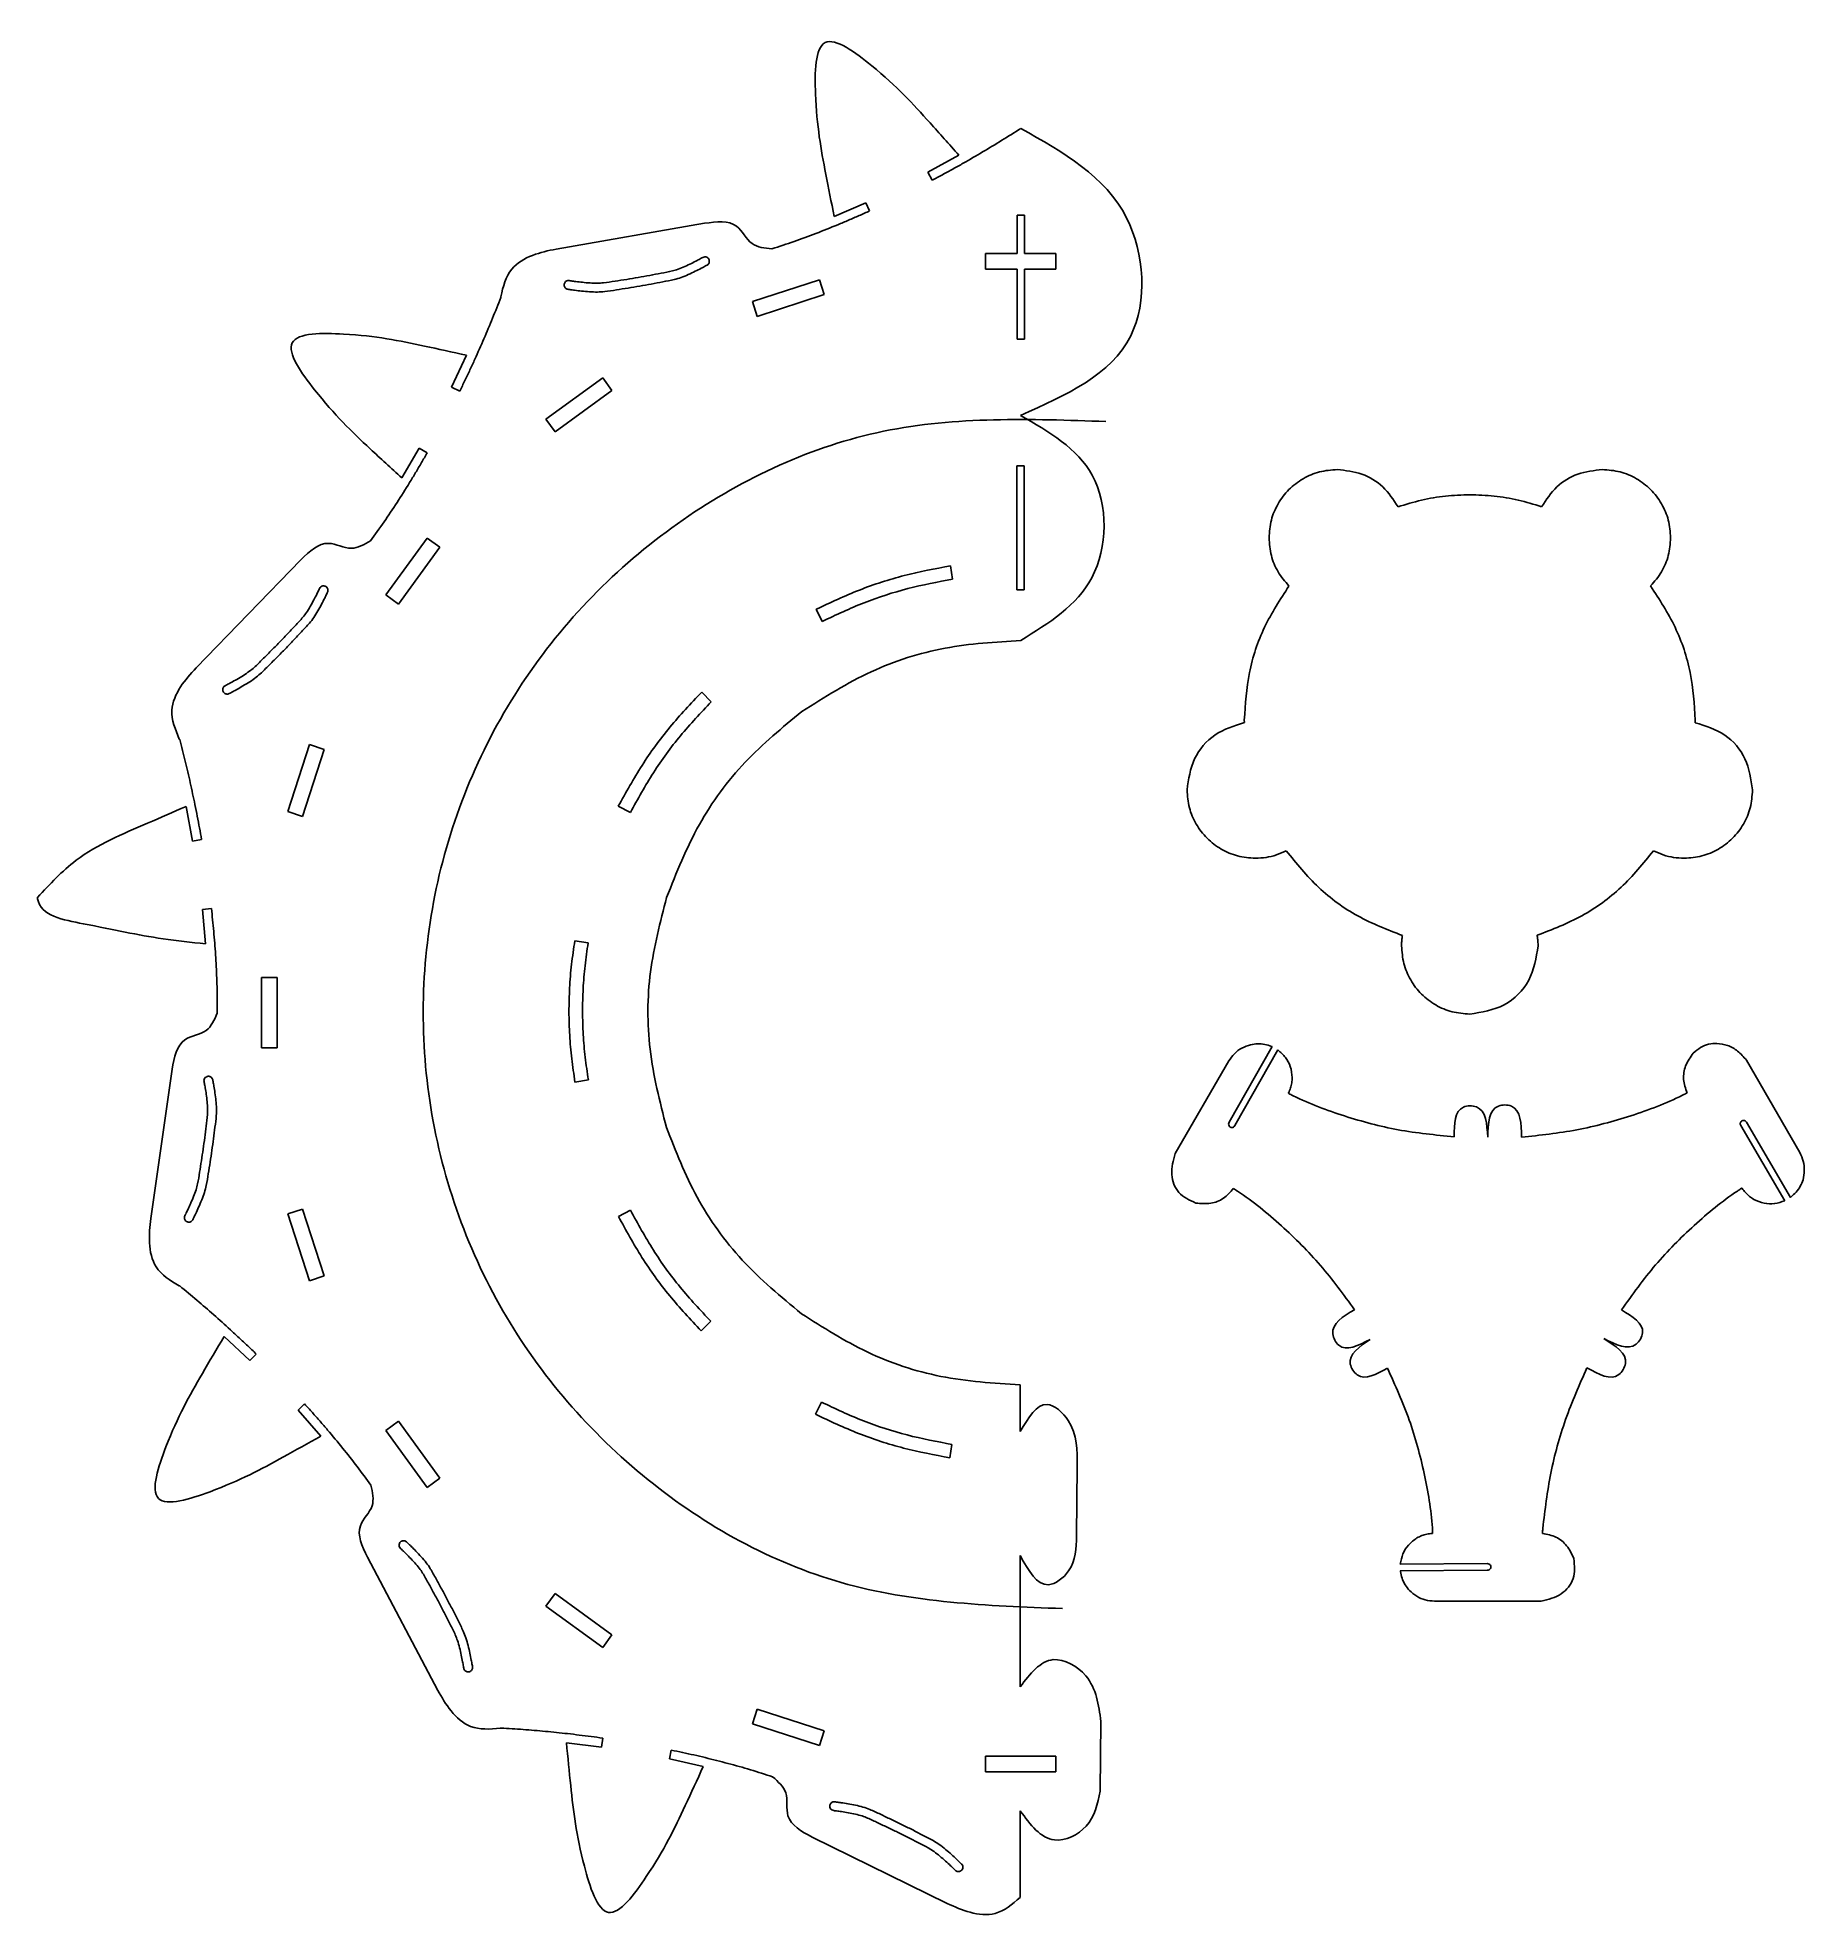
# Model space of a CAD drawing. Extents: x 23 to 736, y 20 to 777.
import ezdxf

# ---------------------------------------------------------------- set-up
doc = ezdxf.new("R2010")
doc.units = 0
doc.layers.get('0').update_dxf_attribs({"linetype": 'CONTINUOUS'})

msp = doc.modelspace()

# ---------------------------------------------------------------- linework, layer by layer
at = {"color": 7}
for p, q in [((382.38371, 723.02608), (394.88037, 729.88773)), ((384.08906, 719.781888), (382.38371, 723.02608)), ((344.5926, 705.22881), (357.36263, 710.744493)), ((357.36263, 710.744493), (358.90563, 707.426757)), ((418.37256, 705.755858), (418.37256, 690.250485)), ((421.37256, 705.755858), (418.37256, 705.755858)), ((418.37256, 705.755858), (418.37256, 705.755858)), ((421.37256, 690.250485), (421.37256, 705.755858)), ((292.34417, 702.453623), (232.4751, 692.039725)), ((405.981442, 690.244628), (405.563962, 690.244628)), ((405.563962, 690.244628), (405.563962, 683.942873)), ((418.37256, 690.250485), (405.981442, 690.250485)), ((405.981442, 690.250485), (405.981442, 690.244628)), ((433.514647, 690.250485), (421.37256, 690.250485)), ((433.514647, 690.244628), (433.514647, 690.250485)), ((433.93359, 690.244628), (433.514647, 690.244628)), ((433.93359, 683.942873), (433.93359, 690.244628)), ((293.89213, 688.18463), (293.89213, 688.18463)), ((405.563962, 683.942873), (405.981442, 683.942873)), ((405.981442, 683.942873), (405.981442, 683.937015)), ((405.981442, 683.937015), (418.37256, 683.937015)), ((418.37256, 683.937015), (418.37256, 655.76367)), ((421.37256, 655.76367), (421.37256, 683.937015)), ((421.37256, 683.937015), (433.514647, 683.937015)), ((433.514647, 683.937015), (433.514647, 683.942873)), ((433.514647, 683.942873), (433.93359, 683.942873)), ((418.37256, 655.76367), (421.37256, 655.76367)), ((190.28668, 636.32925), (196.36295, 649.22554)), ((193.57389, 634.70715), (190.28668, 636.32925)), ((170.17355, 599.7176), (177.26276, 611.68698)), ((177.26276, 611.68698), (180.46116, 609.90947)), ((421.169, 604.57008), (418.32721, 604.57008)), ((418.32721, 604.57008), (418.32721, 554.57788)), ((421.169, 554.57788), (421.169, 604.57008)), ((129.53511, 566.76087), (87.221833, 523.14604)), ((392.38405, 558.90848), (391.53346, 564.30484)), ((139.17476, 556.12766), (139.17476, 556.12766)), ((418.32721, 554.57788), (421.169, 554.57788)), ((337.33268, 546.77259), (339.80954, 541.90213)), ((337.33268, 546.77259), (337.33268, 546.77259)), ((295.02918, 509.50323), (291.16751, 513.37045)), ((486.93734, 473.89748), (486.93738, 473.89748)), ((85.835627, 453.27795), (83.171448, 467.28293)), ((257.53919, 467.33565), (262.40964, 464.84909)), ((257.53919, 467.33565), (257.53919, 467.33565)), ((89.447533, 453.89821), (85.835627, 453.27795)), ((23.291257, 430.57415), (23.291257, 430.57415)), ((89.784716, 425.68705), (93.417434, 426.1283)), ((91.0835, 411.83749), (89.784716, 425.68705)), ((245.36583, 412.23988), (239.96809, 413.09881)), ((237.60226, 384.4686), (237.60226, 384.4686)), ((700.63915, 371.71032), (700.63902, 371.7104)), ((503.72027, 364.6129), (482.17973, 327.30334)), ((503.73487, 364.6059), (503.72027, 364.6129)), ((503.89147, 339.87349), (521.23961, 370.38619)), ((523.55993, 369.07075), (506.21178, 338.55659)), ((521.02135, 370.47119), (521.02735, 370.48139)), ((712.53955, 364.97757), (712.52485, 364.97057)), ((734.08008, 327.668), (712.53955, 364.97757)), ((77.578059, 361.28746), (68.981926, 301.13113)), ((91.626922, 358.35074), (91.626922, 358.35074)), ((240.0458, 356.12006), (245.44077, 356.97066)), ((608.21615, 333.87642), (608.20005, 333.84712)), ((728.01985, 308.2572), (710.26743, 338.53845)), ((712.56865, 339.88903), (730.32108, 309.60925)), ((482.17973, 327.30334), (482.19443, 327.29434)), ((734.06688, 327.659), (734.08008, 327.668)), ((262.44706, 304.39475), (257.57799, 301.91929)), ((730.5013, 309.75573), (730.5073, 309.74543)), ((290.98013, 255.75406), (294.84736, 259.61434)), ((108.92934, 243.79165), (98.540425, 253.55615)), ((111.48667, 246.41698), (108.92934, 243.79165)), ((419.62255, 215.14478), (419.62255, 233.95915)), ((128.34038, 223.79089), (131.01982, 226.28301)), ((137.53179, 213.34925), (128.34038, 223.79089)), ((339.50149, 226.99342), (337.01492, 222.12435)), ((391.25178, 204.55326), (392.1107, 209.9496)), ((442.30971, 173.13262), (442.59278, 201.19531)), ((169.41027, 170.39792), (169.41027, 170.39792)), ((156.31842, 164.51568), (184.72245, 110.79501)), ((419.62255, 121.04514), (419.62255, 165.15257)), ((572.9166, 161.68933), (608.01719, 161.92224)), ((608.03623, 159.25475), (572.93711, 159.02038)), ((572.97371, 158.7904), (572.96201, 158.7904)), ((586.69492, 146.75231), (586.69592, 146.73621)), ((586.69592, 146.73621), (629.77718, 146.73621)), ((629.77718, 146.73621), (629.77718, 146.75231)), ((419.62255, 112.21311), (419.62255, 121.04514)), ((251.27004, 91.51441), (250.74414, 87.88723)), ((451.85459, 70.20096), (452.13766, 98.26364)), ((250.74414, 87.88723), (236.6004, 89.6814)), ((278.20461, 83.11669), (278.90673, 86.70777)), ((291.77804, 80.07231), (278.20461, 83.11669)), ((342.81419, 64.06083), (342.81419, 64.06083)), ((419.62255, 27.26606), (419.62255, 62.2209)), ((335.6801, 51.60722), (390.2361, 24.84193))]:
    msp.add_line(p, q, dxfattribs=at)
at = {"color": 5}
for p, q in [((311.644477, 670.875989), (338.625796, 679.64275)), ((338.625796, 679.64275), (340.573319, 673.648889)), ((313.592001, 664.882127), (311.644477, 670.875989)), ((340.573319, 673.648889), (313.592001, 664.882127)), ((228.307644, 623.432856), (251.259324, 640.108228)), ((251.259324, 640.108228), (254.963734, 635.009545)), ((254.963734, 635.009545), (232.012054, 618.334174)), ((232.012054, 618.334174), (228.307644, 623.432856)), ((163.710326, 552.559263), (180.385698, 575.510943)), ((185.484381, 571.806533), (168.809009, 548.854853)), ((180.385698, 575.510943), (185.484381, 571.806533)), ((168.809009, 548.854853), (163.710326, 552.559263)), ((124.175778, 465.192805), (132.94254, 492.174123)), ((138.936401, 490.226599), (130.169639, 463.245281)), ((132.94254, 492.174123), (138.936401, 490.226599)), ((130.169639, 463.245281), (124.175778, 465.192805)), ((113.5739, 398.25534), (119.876219, 398.25534)), ((113.5739, 369.885503), (113.5739, 398.25534)), ((119.876219, 398.25534), (119.876219, 369.885503)), ((119.876219, 369.885503), (113.5739, 369.885503)), ((124.175725, 302.948043), (130.169587, 304.895567)), ((132.942487, 275.966725), (124.175725, 302.948043)), ((130.169587, 304.895567), (138.936348, 277.914248)), ((138.936348, 277.914248), (132.942487, 275.966725)), ((163.710242, 215.58156), (168.808925, 219.28597)), ((180.385614, 192.62988), (163.710242, 215.58156)), ((168.808925, 219.28597), (185.484297, 196.33429)), ((185.484297, 196.33429), (180.385614, 192.62988)), ((228.307524, 144.707929), (232.011934, 149.806612)), ((251.259204, 128.032557), (228.307524, 144.707929)), ((232.011934, 149.806612), (254.963614, 133.13124)), ((254.963614, 133.13124), (251.259204, 128.032557)), ((311.644382, 97.264746), (313.591905, 103.258607)), ((313.591905, 103.258607), (340.573224, 94.491846)), ((338.6257, 88.497985), (311.644382, 97.264746)), ((340.573224, 94.491846), (338.6257, 88.497985)), ((405.56317, 77.89612), (405.56317, 84.198439)), ((405.56317, 84.198439), (433.933007, 84.198439)), ((433.933007, 84.198439), (433.933007, 77.89612)), ((433.933007, 77.89612), (405.56317, 77.89612))]:
    msp.add_line(p, q, dxfattribs=at)
at = {"color": 7}
for points, knots in [([(394.88037, 729.88773), (390.948501, 734.315906), (379.564911, 747.136412), (366.020254, 761.875524), (336.905009, 783.344256), (336.56735, 747.276691), (340.098284, 727.673836), (343.439667, 710.986661), (344.5926, 705.22881)], [0, 0, 0, 0, 17.406032, 50.394144, 71.375161, 92.35352, 125.117197, 142.37795, 142.37795, 142.37795, 142.37795]), ([(419.8737, 740.710954), (417.328495, 739.098915), (412.236217, 735.873654), (404.498832, 731.183372), (399.271899, 728.167739), (396.65649, 726.658802)], [0, 0, 0, 0, 9.038176, 18.082984, 27.141247, 27.141247, 27.141247, 27.141247]), ([(419.74812, 624.96636), (438.061348, 633.09937), (472.2827, 648.297269), (468.499309, 713.217877), (436.923808, 731.070768), (419.8737, 740.710954)], [0, 0, 0, 0, 54.805049, 102.412467, 158.294716, 158.294716, 158.294716, 158.294716]), ([(396.65649, 726.658802), (395.267116, 725.877881), (392.490259, 724.317102), (388.30535, 722.016361), (385.494024, 720.526466), (384.08906, 719.781888)], [0, 0, 0, 0, 4.781399, 9.55629, 14.32644, 14.32644, 14.32644, 14.32644]), ([(358.90563, 707.426757), (357.496604, 706.795393), (354.666521, 705.527275), (350.376779, 703.669531), (344.58307, 701.231813), (337.275015, 698.316026), (328.433765, 695.041496), (322.468591, 693.105213), (319.48965, 692.138255)], [0, 0, 0, 0, 4.632, 9.303552, 14.023826, 23.488574, 32.906557, 42.301547, 42.301547, 42.301547, 42.301547]), ([(319.48965, 692.138255), (316.557398, 692.407389), (310.329188, 692.979039), (305.534725, 704.162361), (297.194944, 703.082005), (292.34417, 702.453623)], [0, 0, 0, 0, 8.300834, 17.631271, 30.603397, 30.603397, 30.603397, 30.603397]), ([(232.4751, 692.039725), (229.26527, 691.375), (222.791168, 690.034275), (212.889885, 684.331337), (211.098622, 676.863456), (210.12513, 672.80491)], [0, 0, 0, 0, 9.890905, 19.949567, 31.923617, 31.923617, 31.923617, 31.923617]), ([(293.89213, 688.18463), (293.684817, 688.394368), (293.275677, 688.808292), (292.372921, 688.98474), (291.59374, 688.709063), (290.621825, 688.116367), (289.093001, 687.326078), (286.896265, 686.184893), (284.330332, 684.995538), (281.794215, 683.92777), (278.620377, 682.978261), (274.771607, 682.319294), (270.184438, 681.406561), (265.55328, 680.592254), (260.903991, 679.797204), (256.233164, 679.104945), (252.323497, 678.420736), (248.934639, 678.228242), (246.096116, 678.359942), (243.181159, 678.595192), (240.637722, 678.905624), (238.868279, 679.125634), (237.797485, 679.31914), (237.130033, 679.35445), (236.529964, 679.127475), (236.04343, 678.717534), (235.730218, 678.161067), (235.628459, 677.532082), (235.750239, 676.905288), (236.082662, 676.36266), (236.580674, 675.958757), (237.234074, 675.776404), (238.348866, 675.640722), (240.179009, 675.366106), (242.822232, 675.06841), (245.88161, 674.795287), (249.005331, 674.647025), (252.653341, 674.894416), (256.76144, 675.585194), (261.472806, 676.29201), (266.161439, 677.090517), (270.830667, 677.915193), (275.461231, 678.82814), (279.505102, 679.551009), (282.952411, 680.537978), (285.762395, 681.724181), (288.457556, 683.004331), (290.758774, 684.169102), (292.327428, 685.035397), (293.260492, 685.524007), (293.739965, 685.857693), (294.041537, 686.269754), (294.221099, 686.745482), (294.256591, 687.252011), (294.157382, 687.75434), (293.980833, 688.040737), (293.89213, 688.18463)], [0, 0, 0, 0, 0.869304, 1.715603, 2.584906, 3.287564, 5.135757, 7.74093, 10.715915, 13.618306, 15.987366, 20.635797, 25.31692, 30.022296, 34.740978, 39.465964, 44.191149, 46.633535, 49.631281, 52.707631, 55.40501, 57.320534, 58.049255, 58.676964, 59.295475, 59.923184, 60.550893, 61.169404, 61.797113, 62.424822, 63.043333, 63.671042, 64.428429, 66.418266, 69.218142, 72.408134, 75.63345, 78.587191, 83.356276, 88.123103, 92.881031, 97.623835, 102.346677, 107.0418, 109.939866, 113.08177, 116.178406, 118.891841, 120.818464, 121.551355, 122.055029, 122.553841, 123.057515, 123.561188, 124.060001, 124.563675, 124.563675, 124.563675, 124.563675]), ([(210.15563, 672.50658), (209.05067, 669.725142), (206.839925, 664.160191), (203.359592, 655.873052), (200.91961, 650.397402), (199.69872, 647.65756)], [0, 0, 0, 0, 8.978535, 17.963764, 26.962244, 26.962244, 26.962244, 26.962244]), ([(210.12513, 672.80491), (210.128688, 672.771476), (210.135729, 672.705328), (210.145321, 672.605827), (210.152175, 672.539842), (210.15563, 672.50658)], [0, 0, 0, 0, 0.100867, 0.199564, 0.299886, 0.299886, 0.299886, 0.299886]), ([(196.36295, 649.22554), (190.579214, 650.496981), (173.834082, 654.178071), (154.212895, 658.141191), (118.03924, 658.396499), (138.966051, 629.018474), (153.344782, 615.2346), (165.856446, 603.698194), (170.17355, 599.7176)], [0, 0, 0, 0, 17.405994, 50.394007, 71.374905, 92.353442, 125.117331, 142.378183, 142.378183, 142.378183, 142.378183]), ([(199.69872, 647.65756), (199.033725, 646.209137), (197.704647, 643.314278), (195.671481, 638.99311), (194.272857, 636.135335), (193.57389, 634.70715)], [0, 0, 0, 0, 4.781352, 9.556147, 14.326245, 14.326245, 14.326245, 14.326245]), ([(419.8737, 534.18159), (431.196914, 541.20958), (454.74988, 555.828221), (455.36439, 604.477628), (431.255965, 618.346319), (419.74812, 624.96636)], [0, 0, 0, 0, 38.222598, 79.505301, 117.207926, 117.207926, 117.207926, 117.207926]), ([(180.46116, 609.90947), (179.692355, 608.57039), (178.148149, 605.880742), (175.769992, 601.85581), (172.515807, 596.477915), (168.317306, 589.823535), (163.089622, 581.977671), (159.401934, 576.905049), (157.56033, 574.37182)], [0, 0, 0, 0, 4.632218, 9.304174, 14.024664, 23.489249, 32.906931, 42.301753, 42.301753, 42.301753, 42.301753]), ([(547.50724, 603.11294), (545.097984, 602.929492), (540.299411, 602.564115), (533.586382, 599.675622), (527.8094, 595.28093), (523.414708, 589.503948), (520.526215, 582.790919), (520.160838, 577.992346), (519.97739, 575.58309)], [0, 0, 0, 0, 7.206691, 14.353739, 21.560429, 28.76712, 35.914168, 43.120859, 43.120859, 43.120859, 43.120859]), ([(572.02047, 588.10611), (570.160956, 590.935078), (566.471022, 596.548749), (557.550061, 602.010099), (550.872398, 602.743399), (547.50724, 603.11294)], [0, 0, 0, 0, 10.076315, 19.994969, 30.071284, 30.071284, 30.071284, 30.071284]), ([(654.42546, 603.11294), (651.066014, 602.741029), (644.399533, 602.003009), (635.494631, 596.549201), (631.807672, 590.946257), (629.9497, 588.12276)], [0, 0, 0, 0, 10.06046, 19.963968, 30.024428, 30.024428, 30.024428, 30.024428]), ([(681.95531, 575.58309), (681.771862, 577.992346), (681.406485, 582.790919), (678.517992, 589.503948), (674.1233, 595.28093), (668.346318, 599.675622), (661.633289, 602.564115), (656.834716, 602.929492), (654.42546, 603.11294)], [0, 0, 0, 0, 7.206691, 14.353739, 21.560429, 28.76712, 35.914168, 43.120859, 43.120859, 43.120859, 43.120859]), ([(600.96704, 592.95437), (597.691743, 592.835471), (591.145899, 592.597846), (581.421794, 590.969156), (575.155761, 589.06092), (572.02047, 588.10611)], [0, 0, 0, 0, 9.826187, 19.63812, 29.464307, 29.464307, 29.464307, 29.464307]), ([(629.9497, 588.12276), (626.810277, 589.076718), (620.535995, 590.983248), (610.799595, 592.606373), (604.246147, 592.838315), (600.96704, 592.95437)], [0, 0, 0, 0, 9.837283, 19.660265, 29.497548, 29.497548, 29.497548, 29.497548]), ([(519.97739, 575.58309), (520.167317, 573.18396), (520.545604, 568.405479), (523.352481, 561.630461), (526.464413, 557.984524), (528.02682, 556.15401)], [0, 0, 0, 0, 7.192242, 14.32519, 21.517432, 21.517432, 21.517432, 21.517432]), ([(673.91004, 556.16233), (675.471389, 557.992263), (678.581227, 561.637057), (681.386537, 568.408892), (681.765197, 573.185107), (681.95531, 575.58309)], [0, 0, 0, 0, 7.188897, 14.318581, 21.507478, 21.507478, 21.507478, 21.507478]), ([(157.56033, 574.37182), (155.029829, 572.865982), (149.654941, 569.667521), (139.202313, 575.896543), (133.090171, 570.120463), (129.53511, 566.76087)], [0, 0, 0, 0, 8.301097, 17.631869, 30.604255, 30.604255, 30.604255, 30.604255]), ([(391.53346, 564.30484), (385.285383, 563.120636), (372.797728, 560.753839), (354.598746, 554.867038), (343.090645, 549.471963), (337.33268, 546.77259)], [0, 0, 0, 0, 19.066697, 38.107458, 57.174149, 57.174149, 57.174149, 57.174149]), ([(139.17476, 556.12766), (138.883759, 556.175486), (138.309458, 556.269873), (137.475398, 555.881994), (137.007066, 555.200975), (136.56915, 554.150196), (135.796829, 552.612219), (134.690413, 550.397766), (133.313606, 547.927342), (131.889461, 545.572806), (129.879884, 542.939099), (127.153495, 540.143733), (123.97889, 536.709046), (120.710833, 533.328142), (117.416809, 529.952142), (114.044928, 526.646653), (111.284113, 523.795067), (108.655608, 521.64742), (106.281783, 520.085521), (103.785253, 518.562476), (101.545103, 517.318624), (99.984268, 516.456575), (99.004242, 515.983705), (98.443468, 515.619984), (98.091382, 515.083637), (97.938703, 514.465992), (98.012388, 513.831674), (98.299781, 513.26298), (98.766747, 512.827464), (99.354659, 512.583868), (99.994995, 512.549848), (100.630788, 512.786431), (101.612443, 513.331898), (103.254469, 514.185471), (105.567856, 515.49828), (108.203488, 517.075566), (110.817777, 518.7917), (113.623665, 521.136095), (116.541162, 524.109622), (119.937285, 527.45072), (123.261116, 530.852642), (126.55387, 534.264324), (129.763459, 537.724691), (132.61013, 540.686428), (134.818931, 543.511184), (136.395024, 546.122512), (137.822999, 548.742351), (139.000088, 551.03729), (139.759963, 552.660163), (140.227632, 553.603895), (140.4194, 554.155681), (140.421175, 554.666307), (140.286818, 555.156726), (140.0178, 555.58738), (139.642275, 555.93546), (139.331101, 556.063387), (139.17476, 556.12766)], [0, 0, 0, 0, 0.869305, 1.715606, 2.584911, 3.287568, 5.135759, 7.740932, 10.715922, 13.618314, 15.987374, 20.635802, 25.316927, 30.022303, 34.74098, 39.465965, 44.191152, 46.633537, 49.631288, 52.707642, 55.405017, 57.320543, 58.049265, 58.676997, 59.29553, 59.923261, 60.550993, 61.169526, 61.797258, 62.424989, 63.043522, 63.671254, 64.428643, 66.41848, 69.218344, 72.408341, 75.633661, 78.587397, 83.356487, 88.123317, 92.881248, 97.624057, 102.346897, 107.042017, 109.940085, 113.08199, 116.178628, 118.892059, 120.818677, 121.551565, 122.055241, 122.554056, 123.057732, 123.561408, 124.060223, 124.563899, 124.563899, 124.563899, 124.563899]), ([(339.80954, 541.90213), (345.39474, 544.520527), (356.557542, 549.753758), (374.210474, 555.463973), (386.323444, 557.75979), (392.38405, 558.90848)], [0, 0, 0, 0, 18.494624, 36.96409, 55.458709, 55.458709, 55.458709, 55.458709]), ([(528.02682, 556.15401), (524.502352, 550.733432), (517.472905, 539.92225), (511.286531, 521.322615), (510.440199, 508.454884), (510.01586, 502.00318)], [0, 0, 0, 0, 19.348464, 38.589933, 57.938397, 57.938397, 57.938397, 57.938397]), ([(691.91684, 502.00318), (691.49339, 508.45572), (690.648833, 521.32511), (684.463843, 539.927736), (677.434473, 550.740803), (673.91004, 556.16233)], [0, 0, 0, 0, 19.350775, 38.594516, 57.945291, 57.945291, 57.945291, 57.945291]), ([(331.61722, 505.58745), (340.715093, 511.338887), (358.63383, 522.666643), (388.972851, 532.320997), (409.629745, 533.564784), (419.8737, 534.18159)], [0, 0, 0, 0, 32.205516, 63.430445, 94.148648, 94.148648, 94.148648, 94.148648]), ([(87.221833, 523.14604), (85.015753, 520.721705), (80.566253, 515.832001), (75.907878, 505.398944), (78.848222, 498.30475), (80.446227, 494.44923)], [0, 0, 0, 0, 9.890608, 19.948617, 31.922298, 31.922298, 31.922298, 31.922298]), ([(291.16751, 513.37045), (286.799071, 508.742281), (278.068144, 499.492246), (266.776645, 484.034978), (260.619741, 472.904622), (257.53919, 467.33565)], [0, 0, 0, 0, 19.081384, 38.136778, 57.21817, 57.21817, 57.21817, 57.21817]), ([(262.40964, 464.84909), (265.397773, 470.251037), (271.369969, 481.047573), (282.322746, 496.041253), (290.791778, 505.013866), (295.02918, 509.50323)], [0, 0, 0, 0, 18.509064, 36.992916, 55.501979, 55.501979, 55.501979, 55.501979]), ([(277.02237, 430.57694), (281.002187, 440.577678), (288.840698, 460.274785), (307.711146, 485.918653), (323.692141, 499.067066), (331.61722, 505.58745)], [0, 0, 0, 0, 32.205989, 63.431804, 94.150481, 94.150481, 94.150481, 94.150481]), ([(510.04916, 501.05823), (505.879508, 499.763852), (497.642724, 497.20692), (488.75347, 486.760369), (487.547719, 478.22054), (486.93734, 473.89748)], [0, 0, 0, 0, 12.919505, 25.521359, 38.440864, 38.440864, 38.440864, 38.440864]), ([(714.99526, 473.89748), (714.381649, 478.219327), (713.169509, 486.756791), (704.274824, 497.195385), (696.037931, 499.747085), (691.86824, 501.03881)], [0, 0, 0, 0, 12.917357, 25.51721, 38.434567, 38.434567, 38.434567, 38.434567]), ([(80.446227, 494.44923), (80.46857, 494.424437), (80.512786, 494.375372), (80.578433, 494.300931), (80.622453, 494.251922), (80.644641, 494.22722)], [0, 0, 0, 0, 0.100125, 0.198144, 0.297753, 0.297753, 0.297753, 0.297753]), ([(80.644641, 494.22722), (81.385709, 491.327243), (82.868379, 485.525198), (84.924213, 476.774369), (86.168881, 470.909813), (86.791681, 467.97534)], [0, 0, 0, 0, 8.979393, 17.96526, 26.964592, 26.964592, 26.964592, 26.964592]), ([(486.93738, 473.89748), (487.120937, 471.488311), (487.486531, 466.689909), (490.37518, 459.977207), (494.769898, 454.200541), (500.546785, 449.806112), (507.259631, 446.9178), (512.058051, 446.552446), (514.46723, 446.36901)], [0, 0, 0, 0, 7.206461, 14.353284, 21.559745, 28.766206, 35.91303, 43.119491, 43.119491, 43.119491, 43.119491]), ([(687.46541, 446.36901), (689.874589, 446.552446), (694.673009, 446.917799), (701.385856, 449.806111), (707.162742, 454.20054), (711.557461, 459.977206), (714.44611, 466.689909), (714.811704, 471.488311), (714.99526, 473.89748)], [0, 0, 0, 0, 7.206461, 14.353285, 21.559746, 28.766207, 35.913031, 43.119492, 43.119492, 43.119492, 43.119492]), ([(83.171448, 467.28293), (78.023464, 465.004751), (63.007137, 458.359455), (40.576534, 449.233712), (28.222114, 435.897041), (23.291257, 430.57415)], [0, 0, 0, 0, 16.939151, 49.41038, 70.978327, 70.978327, 70.978327, 70.978327]), ([(86.791681, 467.97534), (87.104982, 466.412678), (87.73115, 463.289514), (88.625518, 458.59851), (89.173617, 455.464469), (89.447533, 453.89821)], [0, 0, 0, 0, 4.781278, 9.555947, 14.325982, 14.325982, 14.325982, 14.325982]), ([(514.46723, 446.36901), (515.905891, 446.436742), (518.778848, 446.572001), (523.004959, 447.584692), (525.627199, 448.766232), (526.94031, 449.3579)], [0, 0, 0, 0, 4.314991, 8.616893, 12.931885, 12.931885, 12.931885, 12.931885]), ([(526.94031, 449.3579), (531.080368, 444.254316), (539.336854, 434.076277), (555.44435, 422.34022), (567.662874, 417.599995), (573.78962, 415.2231)], [0, 0, 0, 0, 19.664028, 39.215823, 58.879851, 58.879851, 58.879851, 58.879851]), ([(628.14442, 415.31329), (634.274888, 417.678895), (646.500839, 422.396607), (662.628279, 434.102063), (670.902867, 444.263849), (675.052, 449.35928)], [0, 0, 0, 0, 19.662233, 39.212263, 58.874495, 58.874495, 58.874495, 58.874495]), ([(675.052, 449.35928), (676.358883, 448.769898), (678.968719, 447.592905), (683.173988, 446.579896), (686.033501, 446.439376), (687.46541, 446.36901)], [0, 0, 0, 0, 4.295219, 8.577526, 12.872745, 12.872745, 12.872745, 12.872745]), ([(23.291257, 430.57415), (23.291974, 430.509753), (23.293402, 430.381473), (23.307721, 430.190207), (24.272387, 423.118438), (48.360554, 418.949335), (68.384034, 414.252756), (85.260376, 412.457081), (91.0835, 411.83749)], [0, 0, 0, 0, 0.193148, 0.384756, 0.575237, 21.553344, 54.316633, 71.57719, 71.57719, 71.57719, 71.57719]), ([(93.417434, 426.1283), (93.582518, 424.593148), (93.914095, 421.509742), (94.355634, 416.855948), (94.883883, 410.592599), (95.398199, 402.741309), (95.779399, 393.321046), (95.777364, 387.049621), (95.776348, 383.91772)], [0, 0, 0, 0, 4.631972, 9.303474, 14.023718, 23.488316, 32.906036, 42.300886, 42.300886, 42.300886, 42.300886]), ([(276.94467, 337.80246), (274.286102, 348.232472), (269.049887, 368.775033), (269.24306, 400.613014), (274.443457, 420.643623), (277.02237, 430.57694)], [0, 0, 0, 0, 32.205917, 63.431569, 94.150136, 94.150136, 94.150136, 94.150136]), ([(239.96809, 413.09881), (239.504572, 409.936842), (238.577697, 403.613997), (237.78763, 394.052989), (237.664057, 387.663764), (237.60226, 384.4686)], [0, 0, 0, 0, 9.585867, 19.168427, 28.754294, 28.754294, 28.754294, 28.754294]), ([(243.07075, 384.4686), (243.130733, 387.567907), (243.250678, 393.765451), (244.017085, 403.039622), (244.916196, 409.172774), (245.36583, 412.23988)], [0, 0, 0, 0, 9.298288, 18.593368, 27.891657, 27.891657, 27.891657, 27.891657]), ([(573.78962, 415.2231), (573.722258, 414.762378), (573.587555, 413.841082), (573.46987, 412.448329), (573.448071, 411.517493), (573.43717, 411.052)], [0, 0, 0, 0, 1.396669, 2.792889, 4.189558, 4.189558, 4.189558, 4.189558]), ([(573.43717, 411.052), (573.620727, 408.642831), (573.986323, 403.84443), (576.874972, 397.13173), (581.269691, 391.355066), (587.046577, 386.960639), (593.759423, 384.072329), (598.557842, 383.706976), (600.96702, 383.52354)], [0, 0, 0, 0, 7.20646, 14.353282, 21.559741, 28.766201, 35.913023, 43.119483, 43.119483, 43.119483, 43.119483]), ([(600.96702, 383.52354), (605.790683, 384.280773), (615.294946, 385.77278), (626.24624, 396.724074), (627.738247, 406.228337), (628.49548, 411.052)], [0, 0, 0, 0, 14.393446, 28.360001, 42.753446, 42.753446, 42.753446, 42.753446]), ([(628.49548, 411.052), (628.485965, 411.527533), (628.466939, 412.478438), (628.349709, 413.901413), (628.212857, 414.842612), (628.14442, 415.31329)], [0, 0, 0, 0, 1.426678, 2.852878, 4.279557, 4.279557, 4.279557, 4.279557]), ([(95.776348, 383.91772), (94.614334, 381.212082), (92.146209, 375.465289), (80.028872, 374.360448), (78.479341, 366.095028), (77.578059, 361.28746)], [0, 0, 0, 0, 8.300974, 17.631321, 30.603621, 30.603621, 30.603621, 30.603621]), ([(237.60226, 384.4686), (237.676565, 381.304277), (237.825151, 374.976704), (238.641146, 365.510092), (239.577529, 359.250424), (240.0458, 356.12006)], [0, 0, 0, 0, 9.494208, 18.985199, 28.479406, 28.479406, 28.479406, 28.479406]), ([(245.44077, 356.97066), (244.986573, 360.007098), (244.078333, 366.078947), (243.286902, 375.261514), (243.142809, 381.399225), (243.07075, 384.4686)], [0, 0, 0, 0, 9.209325, 18.415534, 27.624861, 27.624861, 27.624861, 27.624861]), ([(512.54737, 371.18451), (511.353445, 370.776407), (508.975859, 369.963711), (505.895315, 367.678516), (504.455145, 365.630285), (503.73487, 364.6059)], [0, 0, 0, 0, 3.771815, 7.511202, 11.25256, 11.25256, 11.25256, 11.25256]), ([(521.02735, 370.48139), (520.113077, 370.793825), (518.292856, 371.415851), (515.385454, 371.665967), (513.49426, 371.345142), (512.54737, 371.18451)], [0, 0, 0, 0, 2.892307, 5.758279, 8.632097, 8.632097, 8.632097, 8.632097]), ([(700.63902, 371.7104), (699.511819, 371.649778), (697.222408, 371.52665), (693.878964, 370.164816), (692.035552, 368.60927), (691.08087, 367.80367)], [0, 0, 0, 0, 3.370993, 6.846685, 10.580306, 10.580306, 10.580306, 10.580306]), ([(712.52485, 364.97057), (711.413067, 366.250657), (709.2839, 368.702142), (705.098934, 371.127747), (702.096957, 371.51989), (700.63915, 371.71032)], [0, 0, 0, 0, 5.069451, 9.708462, 14.088016, 14.088016, 14.088016, 14.088016]), ([(521.23961, 370.38619), (521.215625, 370.39624), (521.167578, 370.416374), (521.09383, 370.442127), (521.045484, 370.461513), (521.02135, 370.47119)], [0, 0, 0, 0, 0.077998, 0.15625, 0.234249, 0.234249, 0.234249, 0.234249]), ([(529.36217, 357.93062), (529.193106, 359.424099), (528.86541, 362.318906), (526.79527, 366.265531), (524.644786, 368.13012), (523.55993, 369.07075)], [0, 0, 0, 0, 4.483592, 8.690536, 12.973392, 12.973392, 12.973392, 12.973392]), ([(691.08087, 367.80367), (689.91861, 366.158503), (687.688544, 363.001868), (686.748474, 357.091044), (687.983284, 353.552026), (688.60677, 351.76509)], [0, 0, 0, 0, 5.992584, 11.498168, 17.113276, 17.113276, 17.113276, 17.113276]), ([(91.626922, 358.35074), (91.363386, 358.218386), (90.843289, 357.957179), (90.396512, 357.153131), (90.417919, 356.326896), (90.681267, 355.219396), (90.960445, 353.521185), (91.366945, 351.079318), (91.705173, 348.271439), (91.936973, 345.529489), (91.859258, 342.217575), (91.296628, 338.353546), (90.747177, 333.708839), (90.090517, 329.052712), (89.40995, 324.385292), (88.624952, 319.729154), (88.067535, 315.799405), (87.203381, 312.516928), (86.200977, 309.858025), (85.076477, 307.158428), (83.995244, 304.835415), (83.239261, 303.220546), (82.724276, 302.262008), (82.484616, 301.638122), (82.515124, 300.997379), (82.754678, 300.408078), (83.187085, 299.938321), (83.753765, 299.647214), (84.387424, 299.569326), (85.006152, 299.717719), (85.544147, 300.066427), (85.9196, 300.63136), (86.393049, 301.649682), (87.219813, 303.305363), (88.319706, 305.727243), (89.52488, 308.552475), (90.631167, 311.477495), (91.523168, 315.023409), (92.135685, 319.143903), (92.919353, 323.843099), (93.608789, 328.549011), (94.267353, 333.244553), (94.830012, 337.930599), (95.392155, 341.999927), (95.518758, 345.583504), (95.258947, 348.622515), (94.874309, 351.581354), (94.477658, 354.129872), (94.138507, 355.889445), (93.962144, 356.927828), (93.792959, 357.486951), (93.494257, 357.901102), (93.097299, 358.218887), (92.626526, 358.409169), (92.118123, 358.470045), (91.791184, 358.390637), (91.626922, 358.35074)], [0, 0, 0, 0, 0.869304, 1.715604, 2.584908, 3.287567, 5.135761, 7.740936, 10.715918, 13.618311, 15.987376, 20.635799, 25.316924, 30.022305, 34.740982, 39.465966, 44.191156, 46.633537, 49.631286, 52.707648, 55.405017, 57.320542, 58.049265, 58.676892, 59.295326, 59.922953, 60.550581, 61.169014, 61.796642, 62.424269, 63.042702, 63.67033, 64.427718, 66.417555, 69.217429, 72.407422, 75.632738, 78.586475, 83.355563, 88.122392, 92.880321, 97.623133, 102.345977, 107.041098, 109.939163, 113.081071, 116.177707, 118.891137, 120.817753, 121.55064, 122.054317, 122.553133, 123.056809, 123.560486, 124.059302, 124.562978, 124.562978, 124.562978, 124.562978]), ([(527.77866, 351.56587), (527.786531, 351.581665), (527.80223, 351.613167), (527.822986, 351.661812), (528.154014, 352.344122), (528.725891, 353.692034), (529.248342, 355.793397), (529.324426, 357.221947), (529.36217, 357.93062)], [0, 0, 0, 0, 0.052932, 0.10557, 0.158599, 2.32782, 4.486821, 6.612218, 6.612218, 6.612218, 6.612218]), ([(594.66928, 334.03315), (587.098901, 334.767512), (572.106445, 336.221849), (550.374592, 342.107755), (536.170279, 347.334128), (529.083746, 350.88705), (528.43563, 351.234963), (527.976583, 351.466179), (527.77866, 351.56587)], [0, 0, 0, 0, 22.777231, 45.10826, 67.346753, 68.011377, 68.888481, 69.553296, 69.553296, 69.553296, 69.553296]), ([(688.60677, 351.76509), (688.424645, 351.67164), (687.997559, 351.4525), (687.396004, 351.125372), (680.294116, 347.49654), (665.985319, 342.196974), (644.235358, 336.261005), (629.303542, 334.671379), (621.83627, 333.87642)], [0, 0, 0, 0, 0.614087, 1.440039, 2.054063, 24.538418, 47.022096, 69.513993, 69.513993, 69.513993, 69.513993]), ([(608.20005, 333.84712), (607.865129, 339.227706), (607.396061, 346.763398), (594.762032, 346.567408), (594.70763, 339.215711), (594.66928, 334.03315)], [0, 0, 0, 0, 13.073607, 18.310024, 30.821017, 30.821017, 30.821017, 30.821017]), ([(621.83627, 333.87642), (621.721054, 339.34555), (621.560637, 346.960336), (608.66909, 347.0825), (608.405754, 339.404575), (608.21615, 333.87642)], [0, 0, 0, 0, 13.176208, 18.345514, 31.638444, 31.638444, 31.638444, 31.638444]), ([(331.41325, 262.70176), (323.131833, 269.577061), (306.821128, 283.118343), (288.263366, 308.98888), (280.696929, 328.250475), (276.94467, 337.80246)], [0, 0, 0, 0, 32.205718, 63.430932, 94.149234, 94.149234, 94.149234, 94.149234]), ([(504.33092, 337.94869), (504.156147, 338.109424), (503.806765, 338.430743), (503.614461, 339.18109), (503.797294, 339.638093), (503.89147, 339.87349)], [0, 0, 0, 0, 0.703118, 1.405579, 2.151759, 2.151759, 2.151759, 2.151759]), ([(506.21178, 338.55659), (506.050448, 338.335161), (505.750024, 337.922827), (504.988459, 337.72434), (504.549314, 337.874175), (504.33092, 337.94869)], [0, 0, 0, 0, 0.801303, 1.492148, 2.17562, 2.17562, 2.17562, 2.17562]), ([(710.26743, 338.53845), (710.156373, 338.788958), (709.949526, 339.255536), (710.15874, 340.014515), (710.508187, 340.320092), (710.68195, 340.47204)], [0, 0, 0, 0, 0.80145, 1.492724, 2.17644, 2.17644, 2.17644, 2.17644]), ([(710.68195, 340.47204), (710.90856, 340.54295), (711.361647, 340.684729), (712.107524, 340.47532), (712.411879, 340.088354), (712.56865, 339.88903)], [0, 0, 0, 0, 0.703069, 1.405723, 2.152121, 2.152121, 2.152121, 2.152121]), ([(482.19443, 327.29434), (481.36651, 324.482504), (479.800941, 319.165416), (483.016553, 310.755542), (487.941458, 308.47415), (490.46201, 307.30654)], [0, 0, 0, 0, 8.644286, 16.346053, 24.420038, 24.420038, 24.420038, 24.420038]), ([(735.3574, 316.73859), (735.600963, 317.976544), (736.085982, 320.441739), (735.647503, 324.251935), (734.593854, 326.523096), (734.06688, 327.659)], [0, 0, 0, 0, 3.771644, 7.510645, 11.251775, 11.251775, 11.251775, 11.251775]), ([(490.46201, 307.30654), (492.467945, 307.122603), (496.316861, 306.769671), (501.905996, 308.911079), (504.353608, 311.750052), (505.58945, 313.1835)], [0, 0, 0, 0, 5.992725, 11.498622, 17.113897, 17.113897, 17.113897, 17.113897]), ([(505.58945, 313.1835), (505.761376, 313.072494), (506.164514, 312.812201), (506.748296, 312.454723), (513.440907, 308.117585), (525.185794, 298.377371), (541.200841, 282.508757), (550.043353, 270.372424), (554.46543, 264.30313)], [0, 0, 0, 0, 0.613929, 1.439566, 2.053428, 24.53763, 47.021024, 69.512773, 69.512773, 69.512773, 69.512773]), ([(662.12241, 264.1947), (666.543624, 270.383632), (675.29945, 282.640267), (691.2629, 298.517611), (702.89151, 308.205152), (709.511214, 312.56595), (710.136167, 312.953052), (710.565635, 313.234817), (710.75083, 313.35632)], [0, 0, 0, 0, 22.777258, 45.108354, 67.346911, 68.011166, 68.887596, 69.552062, 69.552062, 69.552062, 69.552062]), ([(710.75083, 313.35632), (710.760584, 313.341572), (710.780049, 313.312143), (710.811863, 313.269774), (711.237688, 312.642328), (712.11819, 311.472905), (713.676896, 309.970434), (714.875767, 309.190513), (715.47055, 308.80358)], [0, 0, 0, 0, 0.053034, 0.105828, 0.158888, 2.327716, 4.486054, 6.611143, 6.611143, 6.611143, 6.611143]), ([(730.5073, 309.74543), (731.235101, 310.381076), (732.684152, 311.646648), (734.354986, 314.039657), (735.022971, 315.838162), (735.3574, 316.73859)], [0, 0, 0, 0, 2.892676, 5.759315, 8.633452, 8.633452, 8.633452, 8.633452]), ([(294.84736, 259.61434), (290.632767, 264.120993), (282.209317, 273.128165), (271.330233, 288.164138), (265.409461, 298.982091), (262.44706, 304.39475)], [0, 0, 0, 0, 18.500026, 36.974873, 55.474895, 55.474895, 55.474895, 55.474895]), ([(715.47055, 308.80358), (716.848515, 308.203188), (719.519437, 307.039442), (723.972544, 306.858119), (726.662753, 307.788076), (728.01985, 308.2572)], [0, 0, 0, 0, 4.483828, 8.691048, 12.973968, 12.973968, 12.973968, 12.973968]), ([(730.32108, 309.60925), (730.341574, 309.624966), (730.382521, 309.656367), (730.440546, 309.707689), (730.481031, 309.739702), (730.5013, 309.75573)], [0, 0, 0, 0, 0.077454, 0.154758, 0.232269, 0.232269, 0.232269, 0.232269]), ([(68.981926, 301.13113), (68.622203, 297.873026), (67.89666, 291.301594), (70.260659, 280.122717), (76.809442, 276.111503), (80.368508, 273.93153)], [0, 0, 0, 0, 9.890804, 19.949257, 31.923194, 31.923194, 31.923194, 31.923194]), ([(257.57799, 301.91929), (260.631992, 296.33925), (266.735841, 285.186763), (277.951317, 269.685812), (286.635221, 260.400085), (290.98013, 255.75406)], [0, 0, 0, 0, 19.072106, 38.118254, 57.19036, 57.19036, 57.19036, 57.19036]), ([(80.368508, 273.93153), (80.401197, 273.924645), (80.465884, 273.91102), (80.562904, 273.889699), (80.627398, 273.876023), (80.659905, 273.86913)], [0, 0, 0, 0, 0.10022, 0.198316, 0.298004, 0.298004, 0.298004, 0.298004]), ([(80.659905, 273.86913), (82.963967, 271.958586), (87.573769, 268.136109), (94.3804, 262.26481), (98.834406, 258.251874), (101.06307, 256.24391)], [0, 0, 0, 0, 8.979308, 17.965153, 26.96441, 26.96441, 26.96441, 26.96441]), ([(419.62255, 233.95915), (408.881514, 234.653729), (387.726413, 236.021744), (357.506537, 246.043885), (340.063425, 257.179514), (331.41325, 262.70176)], [0, 0, 0, 0, 32.205799, 63.431212, 94.149653, 94.149653, 94.149653, 94.149653]), ([(554.46543, 264.30313), (549.85452, 261.520267), (543.43983, 257.648754), (549.289389, 246.376104), (556.000313, 249.851439), (560.80528, 252.33975)], [0, 0, 0, 0, 13.105272, 18.232032, 31.156722, 31.156722, 31.156722, 31.156722]), ([(655.00476, 252.63415), (659.86391, 250.189511), (666.655016, 246.772904), (672.993472, 257.797819), (666.615975, 261.550542), (662.12241, 264.1947)], [0, 0, 0, 0, 13.221961, 18.478898, 31.017771, 31.017771, 31.017771, 31.017771]), ([(98.540425, 253.55615), (95.544092, 248.448473), (86.869069, 233.66066), (77.037142, 216.224594), (65.616904, 181.901081), (100.022614, 192.724427), (117.574646, 202.139655), (132.412163, 210.473641), (137.53179, 213.34925)], [0, 0, 0, 0, 17.405556, 50.392791, 71.373379, 92.35128, 125.113897, 142.374062, 142.374062, 142.374062, 142.374062]), ([(101.06307, 256.24391), (102.235085, 255.163881), (104.577494, 253.005314), (108.058754, 249.736316), (110.344402, 247.523067), (111.48667, 246.41698)], [0, 0, 0, 0, 4.78129, 9.555972, 14.326012, 14.326012, 14.326012, 14.326012]), ([(560.80528, 252.33975), (556.42016, 249.370208), (550.251825, 245.193098), (556.948557, 234.662157), (563.25599, 238.254741), (567.70615, 240.78946)], [0, 0, 0, 0, 12.785021, 17.984065, 30.441351, 30.441351, 30.441351, 30.441351]), ([(648.19467, 240.83776), (652.988732, 238.2031), (659.663772, 234.534715), (666.214924, 245.638649), (659.697359, 249.705818), (655.00476, 252.63415)], [0, 0, 0, 0, 13.176134, 18.345866, 31.63897, 31.63897, 31.63897, 31.63897]), ([(567.70615, 240.78946), (570.855351, 233.866165), (577.092047, 220.155231), (582.860003, 198.391987), (585.436736, 183.477716), (585.902403, 175.564303), (585.925012, 174.829289), (585.954273, 174.316305), (585.96689, 174.09511)], [0, 0, 0, 0, 22.777113, 45.107929, 67.346323, 68.01076, 68.887525, 69.552167, 69.552167, 69.552167, 69.552167]), ([(630.38803, 176.12097), (631.290945, 183.567597), (633.096747, 198.460621), (639.117378, 220.243104), (645.168535, 233.972032), (648.19467, 240.83776)], [0, 0, 0, 0, 22.484291, 44.967887, 67.459758, 67.459758, 67.459758, 67.459758]), ([(131.01982, 226.28301), (132.05577, 225.138045), (134.136543, 222.838308), (137.229475, 219.332782), (141.338503, 214.576099), (146.369383, 208.526605), (152.214758, 201.129653), (155.899278, 196.054865), (157.73931, 193.52054)], [0, 0, 0, 0, 4.632159, 9.303995, 14.024419, 23.488872, 32.906337, 42.301053, 42.301053, 42.301053, 42.301053]), ([(337.01492, 222.12435), (342.776104, 219.419557), (354.290625, 214.013654), (372.50194, 208.113745), (384.998994, 205.740628), (391.25178, 204.55326)], [0, 0, 0, 0, 19.082311, 38.13863, 57.220949, 57.220949, 57.220949, 57.220949]), ([(392.1107, 209.9496), (386.045562, 211.101346), (373.92355, 213.40327), (356.25876, 219.126137), (345.089784, 224.369801), (339.50149, 226.99342)], [0, 0, 0, 0, 18.509657, 36.994099, 55.503754, 55.503754, 55.503754, 55.503754]), ([(442.59278, 201.19531), (442.669027, 207.535408), (442.788919, 217.504638), (428.524119, 230.299898), (422.925013, 220.767297), (419.62255, 215.14478)], [0, 0, 0, 0, 18.735581, 29.460006, 44.881225, 44.881225, 44.881225, 44.881225]), ([(157.73931, 193.52054), (158.389564, 190.648628), (159.770706, 184.54868), (150.617039, 176.532456), (154.221744, 168.934834), (156.31842, 164.51568)], [0, 0, 0, 0, 8.300949, 17.631237, 30.603519, 30.603519, 30.603519, 30.603519]), ([(630.30013, 174.06872), (630.310341, 174.273177), (630.334287, 174.752629), (630.351878, 175.437201), (630.377223, 175.916564), (630.38803, 176.12097)], [0, 0, 0, 0, 0.614121, 1.440115, 2.054169, 2.054169, 2.054169, 2.054169]), ([(169.41027, 170.39792), (169.27486, 170.135941), (169.007622, 169.618916), (169.118776, 168.705817), (169.621738, 168.049957), (170.485769, 167.308769), (171.709814, 166.098986), (173.473976, 164.362414), (175.398038, 162.289599), (177.197246, 160.207567), (179.081051, 157.482482), (180.897104, 154.025718), (183.182678, 149.945111), (185.388228, 145.792248), (187.581079, 141.616198), (189.682818, 137.387892), (191.541711, 133.881015), (192.771987, 130.717498), (193.523883, 127.977203), (194.20093, 125.132221), (194.69165, 122.617337), (195.029186, 120.866509), (195.176056, 119.788325), (195.348704, 119.142612), (195.750001, 118.642032), (196.290231, 118.305973), (196.916264, 118.180042), (197.545924, 118.277632), (198.104417, 118.587153), (198.517765, 119.071004), (198.747999, 119.669473), (198.719486, 120.347252), (198.504051, 121.449415), (198.199674, 123.274843), (197.666008, 125.880691), (196.980363, 128.874733), (196.156088, 131.891389), (194.79349, 135.284399), (192.867064, 138.977978), (190.738945, 143.240331), (188.530657, 147.45274), (186.303463, 151.638599), (184.00428, 155.760413), (182.067178, 159.38299), (180.063227, 162.356579), (178.066746, 164.662476), (176.016395, 166.830133), (174.197524, 168.65879), (172.88889, 169.882968), (172.135861, 170.619371), (171.670343, 170.972263), (171.185258, 171.131743), (170.677325, 171.155509), (170.18462, 171.032738), (169.737533, 170.783157), (169.51971, 170.526747), (169.41027, 170.39792)], [0, 0, 0, 0, 0.869305, 1.715606, 2.584911, 3.287569, 5.135762, 7.740938, 10.715918, 13.618309, 15.987369, 20.635798, 25.316923, 30.022298, 34.74098, 39.465967, 44.191161, 46.633543, 49.631289, 52.707647, 55.405018, 57.320544, 58.049267, 58.676989, 59.295513, 59.923235, 60.550958, 61.169482, 61.797204, 62.424926, 63.04345, 63.671173, 64.428561, 66.418398, 69.218262, 72.408264, 75.633583, 78.587326, 83.356411, 88.123236, 92.881164, 97.623977, 102.346818, 107.041934, 109.940005, 113.081912, 116.178544, 118.89198, 120.818598, 121.551486, 122.05516, 122.553973, 123.057647, 123.561321, 124.060134, 124.563808, 124.563808, 124.563808, 124.563808]), ([(419.62255, 165.15257), (422.966501, 159.119232), (428.328045, 149.445645), (442.047694, 159.775831), (442.21193, 168.148082), (442.30971, 173.13262)], [0, 0, 0, 0, 16.358838, 26.229037, 40.751633, 40.751633, 40.751633, 40.751633]), ([(579.66367, 172.28454), (578.454774, 171.391361), (576.111546, 169.660094), (573.728463, 165.893964), (573.188826, 163.099189), (572.9166, 161.68933)], [0, 0, 0, 0, 4.48374, 8.690927, 12.973893, 12.973893, 12.973893, 12.973893]), ([(585.96689, 174.09511), (585.949241, 174.094051), (585.914045, 174.091938), (585.86147, 174.085719), (585.105102, 174.031448), (583.65204, 173.852555), (581.571229, 173.254506), (580.296207, 172.606176), (579.66367, 172.28454)], [0, 0, 0, 0, 0.053032, 0.105757, 0.158763, 2.327775, 4.486396, 6.611596, 6.611596, 6.611596, 6.611596]), ([(642.95345, 163.9071), (642.109784, 165.736219), (640.490998, 169.245847), (635.841797, 173.015123), (632.159441, 173.715223), (630.30013, 174.06872)], [0, 0, 0, 0, 5.992582, 11.498283, 17.113513, 17.113513, 17.113513, 17.113513]), ([(608.01719, 161.92224), (608.289564, 161.893304), (608.796675, 161.83943), (609.349203, 161.279393), (609.438883, 160.824353), (609.48349, 160.59802)], [0, 0, 0, 0, 0.801112, 1.491522, 2.174772, 2.174772, 2.174772, 2.174772]), ([(609.48349, 160.59802), (609.431667, 160.366274), (609.328066, 159.902987), (608.774427, 159.361137), (608.287188, 159.290917), (608.03623, 159.25475)], [0, 0, 0, 0, 0.703196, 1.405771, 2.151986, 2.151986, 2.151986, 2.151986]), ([(629.77718, 146.75231), (632.626285, 147.441315), (638.013945, 148.744225), (643.689187, 155.734383), (643.202521, 161.140363), (642.95345, 163.9071)], [0, 0, 0, 0, 8.644396, 16.346564, 24.420795, 24.420795, 24.420795, 24.420795]), ([(572.93711, 159.02038), (572.940471, 158.994711), (572.94719, 158.943387), (572.962512, 158.867239), (572.969976, 158.81602), (572.97371, 158.7904)], [0, 0, 0, 0, 0.077641, 0.155241, 0.232901, 0.232901, 0.232901, 0.232901]), ([(572.96201, 158.7904), (573.148496, 157.842346), (573.51977, 155.954873), (574.756068, 153.311461), (575.979402, 151.833888), (576.59189, 151.09411)], [0, 0, 0, 0, 2.892447, 5.758551, 8.632358, 8.632358, 8.632358, 8.632358]), ([(576.59189, 151.09411), (577.542237, 150.264242), (579.434725, 148.611672), (582.953944, 147.086823), (585.447687, 146.863836), (586.69492, 146.75231)], [0, 0, 0, 0, 3.771607, 7.510644, 11.251854, 11.251854, 11.251854, 11.251854]), ([(452.13766, 98.26364), (451.288875, 104.886744), (449.798327, 116.517558), (431.11935, 127.149858), (423.65838, 117.456497), (419.62255, 112.21311)], [0, 0, 0, 0, 19.364819, 34.006501, 51.258737, 51.258737, 51.258737, 51.258737]), ([(184.72245, 110.79501), (186.346545, 107.947697), (189.622286, 102.20477), (198.105867, 94.550486), (205.761789, 95.154596), (209.92253, 95.48291)], [0, 0, 0, 0, 9.8909, 19.949591, 31.923685, 31.923685, 31.923685, 31.923685]), ([(209.92253, 95.48291), (209.953294, 95.496662), (210.014178, 95.523878), (210.105903, 95.564254), (210.166651, 95.591359), (210.19727, 95.60502)], [0, 0, 0, 0, 0.101093, 0.200069, 0.300654, 0.300654, 0.300654, 0.300654]), ([(210.19727, 95.60502), (213.183996, 95.413596), (219.159655, 95.030607), (228.116524, 94.280844), (234.078089, 93.652237), (237.06108, 93.3377)], [0, 0, 0, 0, 8.978452, 17.963541, 26.961952, 26.961952, 26.961952, 26.961952]), ([(237.06108, 93.3377), (238.644081, 93.152833), (241.807893, 92.783353), (246.54575, 92.184926), (249.695786, 91.737843), (251.27004, 91.51441)], [0, 0, 0, 0, 4.781277, 9.555941, 14.325975, 14.325975, 14.325975, 14.325975]), ([(236.6004, 89.6814), (237.178494, 83.787891), (238.852197, 66.724939), (241.146473, 46.839535), (252.082047, 12.357824), (273.555264, 41.338197), (282.22107, 59.272471), (289.326379, 74.736503), (291.77804, 80.07231)], [0, 0, 0, 0, 17.405865, 50.39365, 71.37446, 92.352728, 125.116136, 142.376735, 142.376735, 142.376735, 142.376735]), ([(278.90673, 86.70777), (280.417836, 86.390357), (283.45301, 85.75281), (288.015747, 84.734455), (294.135951, 83.301241), (301.761945, 81.364472), (310.83898, 78.816613), (316.802774, 76.876855), (319.78106, 75.90815)], [0, 0, 0, 0, 4.632212, 9.304157, 14.024636, 23.489133, 32.906653, 42.301393, 42.301393, 42.301393, 42.301393]), ([(319.78106, 75.90815), (321.995187, 73.966906), (326.698025, 69.843676), (324.004285, 57.977941), (331.386347, 53.950037), (335.6801, 51.60722)], [0, 0, 0, 0, 8.300995, 17.631429, 30.603764, 30.603764, 30.603764, 30.603764]), ([(419.62255, 62.2209), (423.725759, 56.641359), (430.971018, 46.789257), (448.773559, 55.198579), (450.796611, 65.049373), (451.85459, 70.20096)], [0, 0, 0, 0, 18.167638, 32.07959, 47.330808, 47.330808, 47.330808, 47.330808]), ([(342.81419, 64.06083), (342.858629, 63.769293), (342.94633, 63.193934), (343.572962, 62.520558), (344.365371, 62.285592), (345.500048, 62.193819), (347.201414, 61.934559), (349.649384, 61.566593), (352.424353, 61.020579), (355.103733, 60.393731), (358.229532, 59.296371), (361.73058, 57.567232), (365.978164, 55.609383), (370.20351, 53.54609), (374.43215, 51.456443), (378.61784, 49.271048), (382.182997, 47.526541), (385.037786, 45.690355), (387.256777, 43.915369), (389.476786, 42.011726), (391.351988, 40.265573), (392.654159, 39.047494), (393.406753, 38.261565), (393.925936, 37.840571), (394.544859, 37.671419), (395.179488, 37.717054), (395.760025, 37.983151), (396.212098, 38.432237), (396.482002, 39.010963), (396.531981, 39.645409), (396.366425, 40.264943), (395.944886, 40.796487), (395.122786, 41.561573), (393.80356, 42.859458), (391.840136, 44.653944), (389.525578, 46.673149), (387.085577, 48.62917), (383.988879, 50.57331), (380.259314, 52.429118), (376.032283, 54.626558), (371.769746, 56.736459), (367.50753, 58.813793), (363.22471, 60.796985), (359.528256, 62.589097), (356.159198, 63.8169), (353.188639, 64.508909), (350.255756, 65.057418), (347.709398, 65.467722), (345.931135, 65.688906), (344.889072, 65.842052), (344.305034, 65.853921), (343.818853, 65.697817), (343.393958, 65.418489), (343.067515, 65.029559), (342.852515, 64.564854), (342.827006, 64.22938), (342.81419, 64.06083)], [0, 0, 0, 0, 0.869304, 1.715603, 2.584907, 3.287567, 5.135763, 7.740937, 10.715919, 13.618312, 15.987374, 20.635802, 25.316922, 30.022286, 34.740985, 39.465976, 44.191172, 46.633546, 49.63129, 52.707621, 55.405008, 57.320541, 58.049267, 58.677029, 59.295592, 59.923354, 60.551117, 61.169679, 61.797441, 62.425204, 63.043766, 63.671529, 64.428923, 66.418769, 69.218634, 72.408616, 75.633936, 78.587692, 83.356773, 88.123595, 92.881527, 97.624334, 102.347175, 107.042298, 109.940366, 113.082273, 116.178905, 118.89234, 120.818962, 121.551853, 122.055527, 122.55434, 123.058014, 123.561687, 124.0605, 124.564174, 124.564174, 124.564174, 124.564174]), ([(390.2361, 24.84193), (393.223534, 23.49302), (399.249004, 20.772351), (410.611062, 19.566178), (416.44951, 24.554851), (419.62255, 27.26606)], [0, 0, 0, 0, 9.890659, 19.948846, 31.922632, 31.922632, 31.922632, 31.922632])]:
    msp.add_open_spline(points, degree=3, knots=knots, dxfattribs=at)
at = {"color": 1}
msp.add_open_spline([(436.63633, 143.76706), (406.381827, 144.940189), (346.362264, 147.26747), (265.608077, 192.072647), (206.064683, 260.87647), (175.98873, 347.344454), (179.329699, 438.535134), (215.652412, 522.570459), (280.070971, 586.832666), (363.887329, 625.608443), (423.916283, 623.537484), (454.17552, 622.49356)], degree=3, knots=[0, 0, 0, 0, 89.771108, 178.08994, 267.861048, 357.632152, 445.95098, 535.722084, 625.493193, 713.812026, 803.583135, 803.583135, 803.583135, 803.583135], dxfattribs=at)
at = {"color": 7}
for points in [[(510.01586, 502.00318), (510.019123, 501.898171), (510.02565, 501.688152), (510.03675, 501.373166), (510.045023, 501.163209), (510.04916, 501.05823)], [(691.86824, 501.03881), (691.874095, 501.145939), (691.885805, 501.360197), (691.902005, 501.681656), (691.911895, 501.896005), (691.91684, 502.00318)]]:
    msp.add_open_spline(points, degree=3, dxfattribs=at)

doc.saveas('drawing.dxf')
